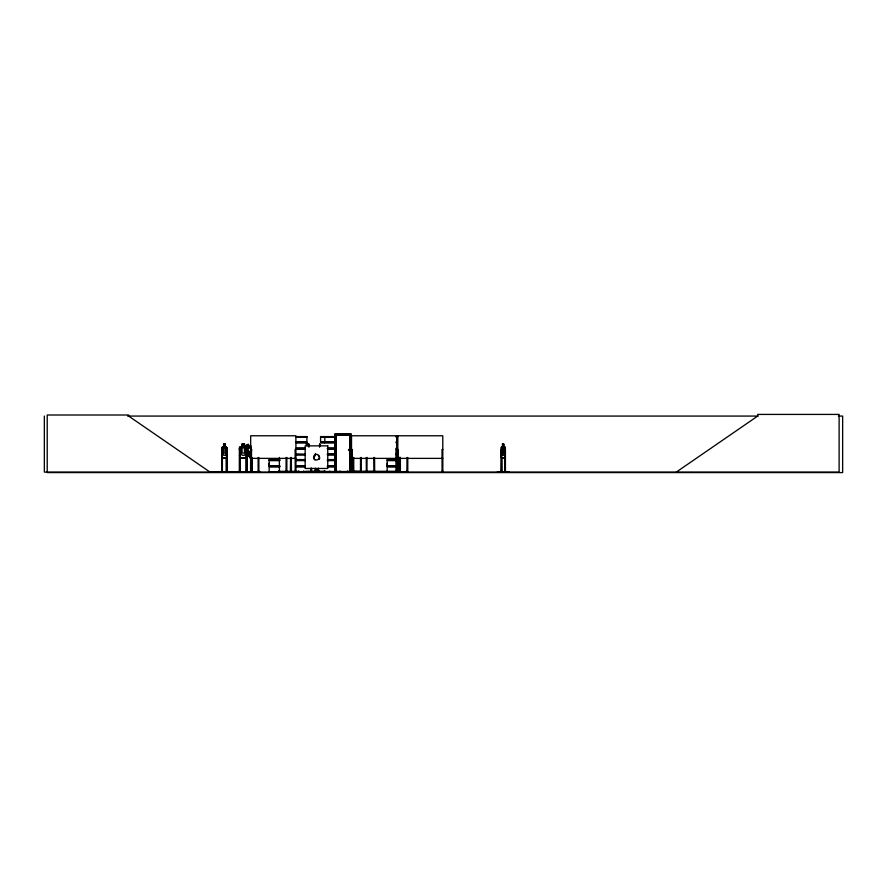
<?xml version="1.0" encoding="UTF-8"?>
<svg xmlns="http://www.w3.org/2000/svg" width="887" height="887" viewBox="0 0 887 887"><rect width="100%" height="100%" fill="white"/><g stroke="black" fill="none" stroke-linecap="round" stroke-linejoin="round"><path stroke-width="1.33" d="M279.715 465.83L269.149 465.83L269.16 463.236M397.066 465.83L387.198 465.83L387.209 463.236M341.029 472.095L320.584 471.74M318.389 468.103L318.245 470.831L315.417 470.831L315.273 468.103M317.158 469.545L316.581 469.212L316.903 469.711M324.797 471.895L324.742 471.285M387.209 471.74L403.995 472.039L387.175 472.095M504.625 457.947L505.08 455.264M504.659 458.036L504.648 446.826M497.474 472.039L509.06 471.684L497.485 471.995M497.485 471.684L509.06 471.684M504.692 472.095L505.479 471.285M504.891 472.039L504.781 449.509L505.413 449.509L505.446 472.106M222.493 458.036L226.507 458.036L227.028 455.264L227.083 447.802L225.331 446.826L225.398 444.043L223.646 444.043L223.701 446.915M226.507 458.036L227.083 455.275M392.32 472.039L406.911 471.518M230.31 472.039L218.39 472.106M246.209 458.036L247.118 455.275M237.45 472.05L240.854 471.651M318.389 471.684L315.207 471.64M249.602 471.64L252.307 472.106L249.535 472.039M250.577 471.651L250.688 435.772L295.892 435.772L295.959 472.106M278.418 472.039L278.496 471.285M339.621 472.039L339.688 471.285M351.008 472.061L351.075 434.275L334.931 434.275L334.976 471.64M396.944 471.407L396.944 472.106L396.744 435.772L351.529 435.772L351.463 472.106L351.296 434.065L334.721 434.065L334.721 472.106M352.449 472.05L352.383 471.285M442.835 472.106L442.779 435.772L397.564 435.772L397.309 472.061L397.354 449.509L398.33 449.509L398.33 472.106M399.327 472.039L399.372 471.285L400.447 471.285M504.736 458.036L501.488 458.036L501.077 447.813L501.51 446.826L502.508 446.826M501.133 472.106L501.587 446.826M222.027 472.106L222.038 447.813L222.504 446.826L223.724 446.826M222.038 447.813L222.582 446.826M502.474 446.915L501.798 447.846L501.798 453.035L502.474 455.264L503.727 455.264L504.404 447.846L503.772 444.043L502.419 444.043M239.29 472.106L239.412 447.813L240.233 446.826L242.007 446.826L241.974 444.043L244.568 444.043M246.242 458.036L240.211 458.036L239.457 447.813L240.266 446.826M314.486 472.095L314.719 470.265L315.04 471.44M315.229 472.095L315.495 471.906M318.444 472.084L317.901 472.095M279.727 471.895L269.116 472.095M387.131 471.928L387.198 466.872L397.066 466.872M676.271 472.106L757.698 416.07L757.698 414.417L839.113 414.417L839.113 472.106L44.35 472.106L44.35 416.07M247.218 448.079L245.887 445.662L248.216 444.287L249.48 446.837L251.065 446.959M246.043 445.695L248.183 444.409L249.458 446.837M251.01 445.817L247.34 448.112L245.921 445.662M348.791 449.399C348.192 451.727 350.177 448.312 348.458 449.986M318.721 472.095L318.954 470.265L318.621 471.44M319.22 472.106L314.952 472.084M290.393 472.05L290.592 457.481M352.76 472.05L352.882 471.285M366.065 472.05L366.187 471.285M127.595 416.07L758.119 416.07M838.492 416.07L842.65 416.07L842.65 472.583L47.211 472.583L47.211 415.005L128.637 415.005L128.637 416.07L210.053 472.106M296.313 436.592L306.913 436.592M320.562 436.592L334.698 436.592M396.212 436.581L397.786 436.592M296.313 436.803L306.913 436.803L306.891 441.815L296.325 441.815M334.698 436.803L320.562 436.781L320.584 441.815L324.487 441.815M396.234 436.792L397.786 436.803M296.336 437.114L306.891 437.114M320.584 437.114L324.498 437.114M324.83 437.114L334.676 437.114M396.201 437.114L397.054 437.114M334.687 441.815L324.819 441.815L324.819 436.803M396.223 441.815L397.066 441.815M296.258 442.169L306.98 442.169M320.495 442.169L324.465 442.169M324.742 442.169L334.754 442.169M396.278 442.169L397.132 442.169M296.258 442.491L306.98 442.491M320.495 442.491L324.465 442.491M324.742 442.491L334.754 442.491M396.278 442.491L397.132 442.491M296.325 442.857L306.902 442.857M320.573 442.857L324.487 442.857M324.819 442.857L334.687 442.857M396.223 442.857L397.066 442.857M306.148 444.043L308.92 444.043L308.92 446.826M319.564 444.043L319.597 446.826M223.701 444.132L225.342 444.132M244.479 444.132L242.062 444.132L242.062 446.915L240.82 447.846L240.82 453.035L242.096 455.264L244.479 455.264L245.754 453.035L245.754 447.846L244.479 446.915L244.524 444.043M306.237 444.132L308.831 444.132L308.831 446.915M502.474 444.132L503.805 444.132M244.524 446.826L246.22 446.826M503.772 446.826L504.725 446.826M222.526 446.915L226.462 446.915M240.266 446.915L246.187 446.915L247.041 447.846M501.521 446.915L504.703 446.915M227.005 447.802L226.95 472.106M251.154 447.802L251.088 472.106M505.124 447.802L505.158 472.106M296.325 448.046L305.35 448.046M327.458 448.046L334.687 448.046M396.223 448.046L397.066 448.046M296.258 448.412L305.405 448.412M327.425 448.412L334.754 448.412M396.278 448.412L397.132 448.412M296.258 448.733L305.405 448.733M327.425 448.733L334.754 448.733M396.278 448.733L397.132 448.733M296.325 449.099L305.35 449.099M327.458 449.099L334.687 449.099M396.223 449.099L397.066 449.099M226.252 449.509L226.95 449.509M239.257 449.509L240.078 449.509L240.211 471.64M246.996 449.509L246.176 449.509L246.098 472.106M250.688 449.509L251.808 449.509M295.892 449.509L295.127 449.509L295.216 472.106M351.529 449.509L352.294 449.509L352.206 472.106M396.744 449.509L395.968 449.509L395.968 472.106M442.779 449.509L442.014 449.509L442.092 472.106M501.133 449.509L501.765 449.509M296.336 453.967L305.361 454.321M327.469 453.967L334.676 453.967M396.201 453.967L397.054 453.967L396.234 454.111M327.458 454.111L334.698 454.111M327.458 454.321L334.698 454.377M396.212 454.366L397.077 454.321M296.313 454.587L305.361 454.565M327.458 454.587L334.698 454.554M396.234 454.565L397.077 454.587M296.336 454.887L305.35 454.887M327.469 454.887L334.676 454.887M396.201 454.887L397.054 454.887M221.972 455.275L222.559 458.036M239.457 455.275L240.211 458.036M501.077 455.275L501.576 458.036M226.462 457.947L222.526 457.947L222.094 455.264M240.266 457.947L246.187 457.947M501.521 457.947L504.703 457.947M250.688 458.379L295.892 458.379M351.529 458.379L396.744 458.379M397.564 458.379L442.779 458.379M269.149 459.588L279.715 459.588M296.325 459.588L305.35 459.588M327.458 459.588L334.687 459.588M387.198 459.588L397.066 459.588M269.071 459.954L279.793 459.954M296.258 459.954L305.405 459.954M327.425 459.954L334.754 459.954M387.131 459.954L397.132 459.954M269.071 460.275L279.793 460.275M296.258 460.275L305.405 460.275M327.425 460.275L334.754 460.275M387.131 460.275L397.132 460.275M279.715 460.63L269.149 460.63L269.149 465.83M296.325 460.63L305.35 460.63M327.458 460.63L334.687 460.63M397.066 460.63L387.198 460.63L387.198 465.83M296.325 465.83L305.35 465.83M327.458 465.83L334.687 465.83M269.071 466.185L279.793 466.185M296.258 466.185L305.405 466.185M327.425 466.185L334.754 466.185M387.131 466.185L397.132 466.185M269.071 466.507L279.793 466.507M296.258 466.507L305.405 466.507M327.425 466.507L334.754 466.507M387.131 466.507L397.132 466.507M279.715 466.872L269.149 466.872L269.149 471.884M296.325 466.872L305.35 466.872M327.458 466.872L334.687 466.872M226.196 471.285L227.017 471.285M240.155 471.285L239.168 471.285L239.168 472.106M246.098 471.285L247.085 471.285M250.6 471.285L251.897 471.285M296.469 471.407L278.673 471.285L278.673 472.106M305.849 471.407L325.485 471.407M351.44 471.285L398.418 471.285L398.418 472.106M406.911 471.285L407.931 471.995M442.868 471.285L441.926 471.285L441.926 472.106M501.066 471.285L501.831 471.285M214.266 471.64L211.217 472.106M218.025 471.64L232.538 471.64M274.005 471.64L277.01 471.64M279.217 471.64L277.232 472.106M279.405 471.64L288.863 472.106M289.45 471.64L300.36 472.106M300.992 471.64L303.897 471.64M347.227 471.518L304.163 471.518L304.163 472.106M353.824 471.518L360.41 471.518M361.02 471.64L363.659 472.106M364.28 471.64L373.715 471.518M379.669 471.64L383.062 472.106M218.357 471.684L230.298 471.684M269.16 471.74L279.704 471.74M296.336 471.74L306.891 471.74M237.505 471.995L240.776 471.64M245.466 472.05L248.837 471.64L245.355 472.106M233.115 472.106L260.412 472.039M306.913 471.895L296.302 472.095L295.981 471.285M320.517 472.084L350.055 471.995L350.088 435.273L335.929 435.273L335.929 472.106M311.78 472.039L311.703 471.285M299.451 472.095L299.296 471.407M287.055 472.039L286.978 471.285M258.05 472.05L258.05 471.285L259.037 471.285L259.037 472.106M251.243 455.375L249.047 454.122L247.229 450.729M396.677 472.039L396.644 471.285M246.187 446.826L247.118 447.802L247.085 472.106M251.742 451.028L249.923 447.647L247.772 448.922L250.201 453.434M247.207 453.523L250.877 458.79L247.096 453.556M504.625 446.915L505.08 447.846M501.842 472.061L501.765 457.481M505.047 457.481L505.002 472.106M502.508 444.043L502.552 446.915M501.499 449.509L501.621 472.106M501.388 449.509L501.388 472.106M442.691 471.285L442.691 472.106M407.765 457.481L407.765 472.106M407.078 471.285L407.078 472.106M407 457.481L406.911 472.106M400.381 457.481L400.381 472.106M400.225 457.481L400.314 472.106M400.126 457.481L400.137 472.106M399.993 457.481L399.948 472.106M399.738 457.481L399.671 472.106L399.46 457.481M397.642 435.772L397.653 472.106M396.312 471.285L396.356 472.106M396.19 471.285L396.134 472.106M395.879 471.285L395.89 472.106M379.015 472.106L375.766 472.106M374.569 457.481L374.658 472.106M374.48 471.285L374.48 472.106M373.804 457.481L373.893 472.106M373.715 471.285L373.715 472.106M367.129 471.285L367.129 472.106M367.041 457.481L366.952 472.106M366.276 457.481L366.364 472.106M361.264 457.481L361.197 472.106M361.175 471.285L361.064 472.106M360.499 457.481L360.499 472.106L360.41 471.285M356.973 471.407L356.973 472.106M355.809 471.407L355.809 472.106M353.824 471.285L353.824 472.106M353.736 457.481L353.736 472.106M352.971 457.481L353.059 472.106M351.618 471.285L351.618 472.106M350.188 472.106L350.188 435.173L335.829 435.173L335.829 472.106M348.17 471.285L348.17 472.106M347.992 471.285L347.992 472.106M347.405 471.285L347.405 472.106M347.316 471.285L347.227 472.106M340.63 472.106L340.541 471.285L340.453 472.106M339.776 471.285L339.776 472.106M337.027 471.285L337.016 472.106M336.971 471.285L336.927 472.106M336.173 471.407L336.173 472.106M329.676 472.106L329.62 471.285L329.576 472.106M324.897 471.285L324.808 472.106M324.598 471.285L324.609 472.106M324.198 471.285L324.054 472.106M323.988 471.285L323.91 472.106M320.085 444.598L320.085 445.529M319.653 444.132L319.686 446.915M317.668 471.285L317.757 472.106L317.069 471.208L317.18 472.106M317.557 472.106L317.479 468.968L316.182 468.968L316.182 471.44M316.87 471.285L316.836 471.64M315.417 453.457L315.417 455.486A2.827 2.827 0 0 0 314.841 459.932M311.614 468.125L311.525 472.106M310.849 468.125L310.76 472.106M303.986 471.285L303.986 472.106M303.398 471.285L303.398 472.106M303.31 471.285L303.221 472.106M298.986 471.285L298.986 472.106M298.808 471.285L298.808 472.106M298.22 471.285L298.22 472.106M298.132 471.285L298.043 472.106M297.777 471.407L297.699 472.106M295.038 471.285L295.038 472.106M291.357 457.481L291.446 472.106M291.269 471.285L291.269 472.106M290.681 471.285L290.681 472.106M286.889 457.481L286.8 472.106M286.213 471.285L286.213 472.106M286.124 457.481L286.035 472.106M279.66 471.407L279.671 472.106M279.35 457.481L279.438 472.106M279.261 471.285L279.217 472.106M278.141 471.407L278.174 472.106M258.86 457.481L258.882 472.106M258.749 471.285L258.76 472.106M258.339 471.285L258.328 472.106M258.128 457.481L258.139 472.106M251.808 457.481L251.897 472.106L251.72 457.481M251.453 449.509L251.598 472.106M251.265 447.846L251.265 455.264M251.365 471.285L251.365 472.106M250.988 449.509L251.043 472.106M250.777 471.285L250.821 472.106M246.885 449.509L246.963 472.106M246.786 471.285L246.763 472.106M246.298 449.509L246.409 472.106M239.956 449.509L239.845 472.106M239.468 471.285L239.49 472.106M226.717 449.509L226.773 472.106M226.484 449.509L226.617 472.106M226.44 471.285L226.351 472.106M226.252 457.481L226.218 472.106M225.331 444.043L225.342 446.915L226.185 447.846L226.185 453.035L225.342 455.264L223.779 455.264L222.936 453.035L223.724 444.043M222.094 447.857L222.205 472.106M221.728 472.106L221.706 449.509L222.404 449.509L222.382 472.106L222.46 471.285L221.639 471.285L221.639 472.106M217.47 472.106L214.831 472.106M318.245 455.486A2.827 2.827 0 0 1 319.276 459.355M313.71 456.517L313.632 457.248A2.827 2.827 0 0 0 315.805 459.921L316.537 459.987A2.827 2.827 0 0 0 319.209 457.825L319.276 457.082A2.827 2.827 0 0 0 317.114 454.421L316.371 454.344A2.827 2.827 0 0 0 313.71 456.517M248.016 445.041L246.641 445.873L247.074 446.671L248.449 445.851L248.016 445.041M225.065 444.598L224.056 444.598L224.056 445.529L225.065 445.529L225.065 444.598M244.058 444.598L242.517 444.598L242.517 445.529L244.058 445.529L244.058 444.598M308.366 444.598L306.702 444.598L306.702 445.529L308.366 445.529L308.366 444.598M503.506 444.598L502.696 444.598L502.696 445.529L503.506 445.529L503.506 444.598M327.758 445.862L305.15 445.862L305.15 468.469L327.758 468.469L327.758 445.862M225.342 447.846L223.779 447.846L223.779 453.035L225.342 453.035L225.342 447.846M244.479 447.846L242.096 447.846L242.096 453.035L244.479 453.035L244.479 447.846M503.727 447.846L502.474 447.846L502.474 453.035L503.727 453.035L503.727 447.846M336.628 472.106L336.639 471.285L336.583 472.106M330.053 472.106L330.053 471.285L329.964 472.106"/></g></svg>
